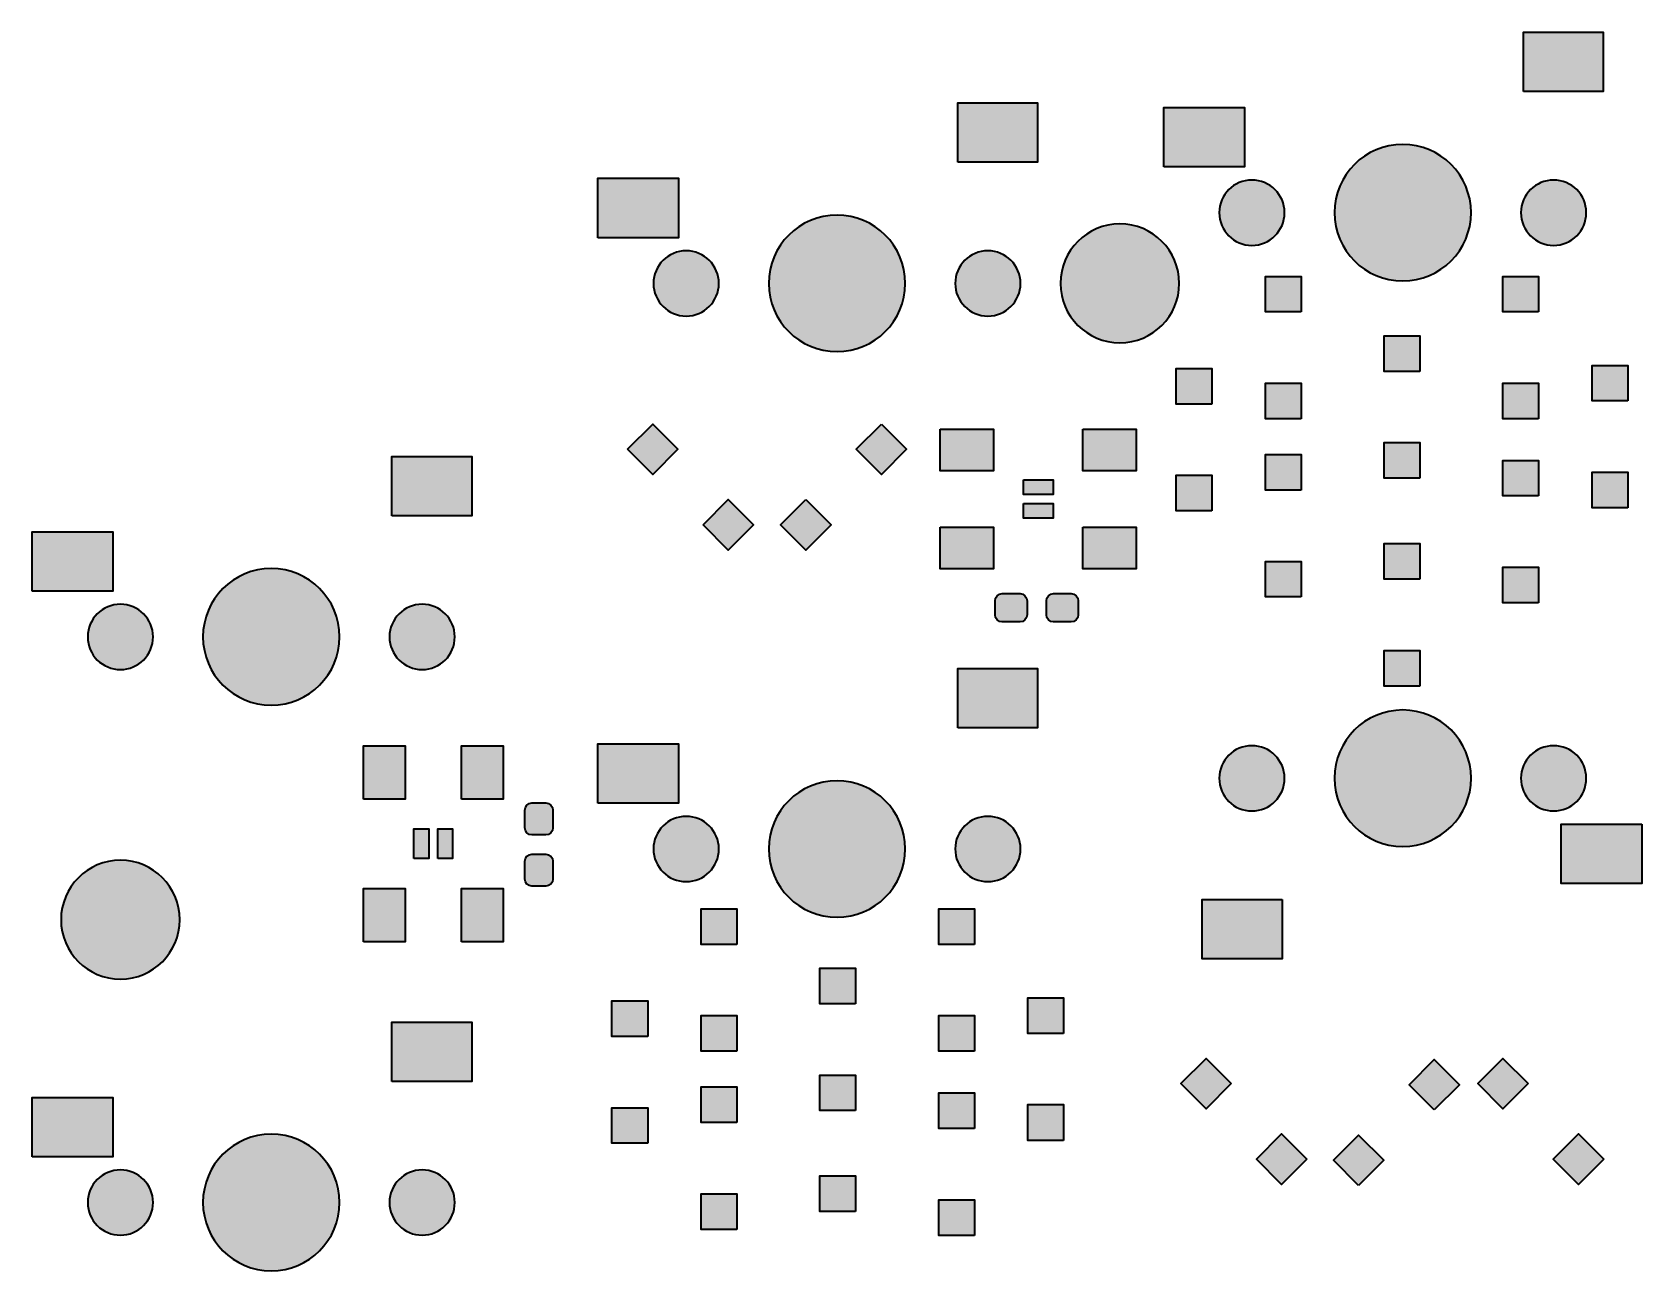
# Model space of a CAD drawing. Header units: inches. Extents: x 320 to 663, y 93 to 433.
# Drawn here: x 320.5 to 474.1, y 306 to 424.3 of the extents above; entities that cross this region are included whole.
import ezdxf

# ---------------------------------------------------------------- set-up
doc = ezdxf.new("R2010")
doc.units = ezdxf.units.IN
doc.header["$MEASUREMENT"] = 0
doc.layers.add('Layer 1', color=7, linetype='Continuous')

msp = doc.modelspace()

# ---------------------------------------------------------------- hatches: boundary and pattern name
at = {"layer": 'Layer 1', "true_color": 0x231f20}
h = msp.add_hatch(color=250, dxfattribs=at)
h.dxf.hatch_style = 2
h.paths.add_polyline_path([(462.84, 418.63), (462.84, 424.3), (470.45, 424.3), (470.45, 418.63)])
h = msp.add_hatch(color=250, dxfattribs=at)
h.dxf.hatch_style = 2
h.paths.add_polyline_path([(408.84, 411.88), (408.84, 417.55), (416.45, 417.55), (416.45, 411.88)])
h = msp.add_hatch(color=250, dxfattribs=at)
h.dxf.hatch_style = 2
h.paths.add_polyline_path([(428.5, 411.43), (428.5, 417.1), (436.2, 417.1), (436.2, 411.43)])
h = msp.add_hatch(color=250, dxfattribs=at)
h.dxf.hatch_style = 2
edge = h.paths.add_edge_path()
edge.add_spline(control_points=[(451.32, 413.59), (454.92, 413.59), (457.84, 410.67), (457.84, 407.07), (457.84, 403.47), (454.92, 400.55), (451.32, 400.55), (447.72, 400.55), (444.8, 403.47), (444.8, 407.07), (444.8, 410.67), (447.72, 413.59), (451.32, 413.59)], knot_values=[0, 0, 0, 0, 1, 1, 1, 2, 2, 2, 3, 3, 3, 4, 4, 4, 4], degree=3, periodic=1)
h = msp.add_hatch(color=250, dxfattribs=at)
h.dxf.hatch_style = 2
h.paths.add_polyline_path([(374.5, 404.68), (374.5, 410.35), (382.2, 410.35), (382.2, 404.68)])
h = msp.add_hatch(color=250, dxfattribs=at)
h.dxf.hatch_style = 2
edge = h.paths.add_edge_path()
edge.add_spline(control_points=[(436.92, 410.18), (438.64, 410.18), (440.04, 408.79), (440.04, 407.07), (440.04, 405.34), (438.64, 403.95), (436.92, 403.95), (435.2, 403.95), (433.8, 405.34), (433.8, 407.07), (433.8, 408.79), (435.2, 410.18), (436.92, 410.18)], knot_values=[0, 0, 0, 0, 1, 1, 1, 2, 2, 2, 3, 3, 3, 4, 4, 4, 4], degree=3, periodic=1)
h = msp.add_hatch(color=250, dxfattribs=at)
h.dxf.hatch_style = 2
edge = h.paths.add_edge_path()
edge.add_spline(control_points=[(465.72, 410.18), (467.44, 410.18), (468.84, 408.79), (468.84, 407.07), (468.84, 405.34), (467.44, 403.95), (465.72, 403.95), (464, 403.95), (462.6, 405.34), (462.6, 407.07), (462.6, 408.79), (464, 410.18), (465.72, 410.18)], knot_values=[0, 0, 0, 0, 1, 1, 1, 2, 2, 2, 3, 3, 3, 4, 4, 4, 4], degree=3, periodic=1)
h = msp.add_hatch(color=250, dxfattribs=at)
h.dxf.hatch_style = 2
edge = h.paths.add_edge_path()
edge.add_spline(control_points=[(397.32, 406.84), (400.92, 406.84), (403.84, 403.92), (403.84, 400.32), (403.84, 396.72), (400.92, 393.8), (397.32, 393.8), (393.72, 393.8), (390.8, 396.72), (390.8, 400.32), (390.8, 403.92), (393.72, 406.84), (397.32, 406.84)], knot_values=[0, 0, 0, 0, 1, 1, 1, 2, 2, 2, 3, 3, 3, 4, 4, 4, 4], degree=3, periodic=1)
h = msp.add_hatch(color=250, dxfattribs=at)
h.dxf.hatch_style = 2
edge = h.paths.add_edge_path()
edge.add_spline(control_points=[(424.32, 405.99), (427.45, 405.99), (429.99, 403.45), (429.99, 400.32), (429.99, 397.18), (427.45, 394.65), (424.32, 394.65), (421.19, 394.65), (418.65, 397.18), (418.65, 400.32), (418.65, 403.45), (421.19, 405.99), (424.32, 405.99)], knot_values=[0, 0, 0, 0, 1, 1, 1, 2, 2, 2, 3, 3, 3, 4, 4, 4, 4], degree=3, periodic=1)
h = msp.add_hatch(color=250, dxfattribs=at)
h.dxf.hatch_style = 2
edge = h.paths.add_edge_path()
edge.add_spline(control_points=[(382.92, 403.43), (384.64, 403.43), (386.04, 402.04), (386.04, 400.32), (386.04, 398.59), (384.64, 397.2), (382.92, 397.2), (381.2, 397.2), (379.8, 398.59), (379.8, 400.32), (379.8, 402.04), (381.2, 403.43), (382.92, 403.43)], knot_values=[0, 0, 0, 0, 1, 1, 1, 2, 2, 2, 3, 3, 3, 4, 4, 4, 4], degree=3, periodic=1)
h = msp.add_hatch(color=250, dxfattribs=at)
h.dxf.hatch_style = 2
edge = h.paths.add_edge_path()
edge.add_spline(control_points=[(411.72, 403.43), (413.44, 403.43), (414.84, 402.04), (414.84, 400.32), (414.84, 398.59), (413.44, 397.2), (411.72, 397.2), (410, 397.2), (408.6, 398.59), (408.6, 400.32), (408.6, 402.04), (410, 403.43), (411.72, 403.43)], knot_values=[0, 0, 0, 0, 1, 1, 1, 2, 2, 2, 3, 3, 3, 4, 4, 4, 4], degree=3, periodic=1)
h = msp.add_hatch(color=250, dxfattribs=at)
h.dxf.hatch_style = 2
h.paths.add_polyline_path([(441.61, 397.59), (438.21, 397.59), (438.21, 400.99), (441.61, 400.99)])
h = msp.add_hatch(color=250, dxfattribs=at)
h.dxf.hatch_style = 2
h.paths.add_polyline_path([(464.29, 397.59), (460.88, 397.59), (460.88, 400.99), (464.29, 400.99)])
h = msp.add_hatch(color=250, dxfattribs=at)
h.dxf.hatch_style = 2
h.paths.add_polyline_path([(452.95, 391.92), (449.55, 391.92), (449.55, 395.32), (452.95, 395.32)])
h = msp.add_hatch(color=250, dxfattribs=at)
h.dxf.hatch_style = 2
h.paths.add_polyline_path([(433.1, 388.8), (429.7, 388.8), (429.7, 392.2), (433.1, 392.2)])
h = msp.add_hatch(color=250, dxfattribs=at)
h.dxf.hatch_style = 2
h.paths.add_polyline_path([(472.79, 389.09), (469.39, 389.09), (469.39, 392.49), (472.79, 392.49)])
h = msp.add_hatch(color=250, dxfattribs=at)
h.dxf.hatch_style = 2
h.paths.add_polyline_path([(441.61, 387.39), (438.21, 387.39), (438.21, 390.79), (441.61, 390.79)])
h = msp.add_hatch(color=250, dxfattribs=at)
h.dxf.hatch_style = 2
h.paths.add_polyline_path([(464.29, 387.39), (460.88, 387.39), (460.88, 390.79), (464.29, 390.79)])
h = msp.add_hatch(color=250, dxfattribs=at)
h.dxf.hatch_style = 2
h.paths.add_polyline_path([(377.32, 384.48), (379.73, 386.88), (382.13, 384.48), (379.73, 382.07)])
h = msp.add_hatch(color=250, dxfattribs=at)
h.dxf.hatch_style = 2
h.paths.add_polyline_path([(401.56, 386.88), (403.96, 384.48), (401.56, 382.07), (399.15, 384.48)])
h = msp.add_hatch(color=250, dxfattribs=at)
h.dxf.hatch_style = 2
h.paths.add_polyline_path([(407.17, 386.39), (412.27, 386.39), (412.27, 382.42), (407.17, 382.42)])
h = msp.add_hatch(color=250, dxfattribs=at)
h.dxf.hatch_style = 2
h.paths.add_polyline_path([(420.78, 386.39), (425.88, 386.39), (425.88, 382.42), (420.78, 382.42)])
h = msp.add_hatch(color=250, dxfattribs=at)
h.dxf.hatch_style = 2
h.paths.add_polyline_path([(452.95, 381.72), (449.55, 381.72), (449.55, 385.12), (452.95, 385.12)])
h = msp.add_hatch(color=250, dxfattribs=at)
h.dxf.hatch_style = 2
h.paths.add_polyline_path([(354.84, 378.13), (354.84, 383.8), (362.45, 383.8), (362.45, 378.13)])
h = msp.add_hatch(color=250, dxfattribs=at)
h.dxf.hatch_style = 2
h.paths.add_polyline_path([(441.61, 380.58), (438.21, 380.58), (438.21, 383.98), (441.61, 383.98)])
h = msp.add_hatch(color=250, dxfattribs=at)
h.dxf.hatch_style = 2
h.paths.add_polyline_path([(464.29, 380.02), (460.88, 380.02), (460.88, 383.42), (464.29, 383.42)])
h = msp.add_hatch(color=250, dxfattribs=at)
h.dxf.hatch_style = 2
h.paths.add_polyline_path([(415.11, 381.57), (417.94, 381.57), (417.94, 380.16), (415.11, 380.16)])
h = msp.add_hatch(color=250, dxfattribs=at)
h.dxf.hatch_style = 2
h.paths.add_polyline_path([(433.1, 378.6), (429.7, 378.6), (429.7, 382), (433.1, 382)])
h = msp.add_hatch(color=250, dxfattribs=at)
h.dxf.hatch_style = 2
h.paths.add_polyline_path([(472.79, 378.88), (469.39, 378.88), (469.39, 382.28), (472.79, 382.28)])
h = msp.add_hatch(color=250, dxfattribs=at)
h.dxf.hatch_style = 2
h.paths.add_polyline_path([(384.54, 377.26), (386.94, 379.67), (389.35, 377.26), (386.94, 374.86)])
h = msp.add_hatch(color=250, dxfattribs=at)
h.dxf.hatch_style = 2
h.paths.add_polyline_path([(394.34, 379.67), (396.75, 377.26), (394.34, 374.86), (391.94, 377.26)])
h = msp.add_hatch(color=250, dxfattribs=at)
h.dxf.hatch_style = 2
h.paths.add_polyline_path([(415.11, 379.31), (417.94, 379.31), (417.94, 377.89), (415.11, 377.89)])
h = msp.add_hatch(color=250, dxfattribs=at)
h.dxf.hatch_style = 2
h.paths.add_polyline_path([(320.5, 370.93), (320.5, 376.6), (328.2, 376.6), (328.2, 370.93)])
h = msp.add_hatch(color=250, dxfattribs=at)
h.dxf.hatch_style = 2
h.paths.add_polyline_path([(407.17, 377.04), (412.27, 377.04), (412.27, 373.07), (407.17, 373.07)])
h = msp.add_hatch(color=250, dxfattribs=at)
h.dxf.hatch_style = 2
h.paths.add_polyline_path([(420.78, 377.04), (425.88, 377.04), (425.88, 373.07), (420.78, 373.07)])
h = msp.add_hatch(color=250, dxfattribs=at)
h.dxf.hatch_style = 2
h.paths.add_polyline_path([(452.95, 372.08), (449.55, 372.08), (449.55, 375.48), (452.95, 375.48)])
h = msp.add_hatch(color=250, dxfattribs=at)
h.dxf.hatch_style = 2
h.paths.add_polyline_path([(441.61, 370.38), (438.21, 370.38), (438.21, 373.78), (441.61, 373.78)])
h = msp.add_hatch(color=250, dxfattribs=at)
h.dxf.hatch_style = 2
edge = h.paths.add_edge_path()
edge.add_spline(control_points=[(343.32, 373.09), (346.92, 373.09), (349.84, 370.17), (349.84, 366.57), (349.84, 362.97), (346.92, 360.05), (343.32, 360.05), (339.72, 360.05), (336.8, 362.97), (336.8, 366.57), (336.8, 370.17), (339.72, 373.09), (343.32, 373.09)], knot_values=[0, 0, 0, 0, 1, 1, 1, 2, 2, 2, 3, 3, 3, 4, 4, 4, 4], degree=3, periodic=1)
h = msp.add_hatch(color=250, dxfattribs=at)
h.dxf.hatch_style = 2
h.paths.add_polyline_path([(464.29, 369.81), (460.88, 369.81), (460.88, 373.21), (464.29, 373.21)])
h = msp.add_hatch(color=250, dxfattribs=at)
h.dxf.hatch_style = 2
h.paths.add_polyline_path([(412.41, 370.02), (412.46, 370.28), (412.61, 370.5), (412.83, 370.64), (413.09, 370.7), (414.79, 370.7), (415.05, 370.64), (415.26, 370.5), (415.41, 370.28), (415.46, 370.02), (415.46, 368.68), (415.41, 368.42), (415.26, 368.2), (415.05, 368.05), (414.79, 368), (413.09, 368), (412.83, 368.05), (412.61, 368.2), (412.46, 368.42), (412.41, 368.68)])
h = msp.add_hatch(color=250, dxfattribs=at)
h.dxf.hatch_style = 2
h.paths.add_polyline_path([(417.3, 370.02), (417.35, 370.28), (417.5, 370.5), (417.72, 370.64), (417.98, 370.7), (419.68, 370.7), (419.93, 370.64), (420.15, 370.5), (420.3, 370.28), (420.35, 370.02), (420.35, 368.68), (420.3, 368.42), (420.15, 368.2), (419.93, 368.05), (419.68, 368), (417.98, 368), (417.72, 368.05), (417.5, 368.2), (417.35, 368.42), (417.3, 368.68)])
h = msp.add_hatch(color=250, dxfattribs=at)
h.dxf.hatch_style = 2
edge = h.paths.add_edge_path()
edge.add_spline(control_points=[(328.92, 369.68), (330.64, 369.68), (332.04, 368.29), (332.04, 366.57), (332.04, 364.84), (330.64, 363.45), (328.92, 363.45), (327.2, 363.45), (325.8, 364.84), (325.8, 366.57), (325.8, 368.29), (327.2, 369.68), (328.92, 369.68)], knot_values=[0, 0, 0, 0, 1, 1, 1, 2, 2, 2, 3, 3, 3, 4, 4, 4, 4], degree=3, periodic=1)
h = msp.add_hatch(color=250, dxfattribs=at)
h.dxf.hatch_style = 2
edge = h.paths.add_edge_path()
edge.add_spline(control_points=[(357.72, 369.68), (359.44, 369.68), (360.84, 368.29), (360.84, 366.57), (360.84, 364.84), (359.44, 363.45), (357.72, 363.45), (356, 363.45), (354.6, 364.84), (354.6, 366.57), (354.6, 368.29), (356, 369.68), (357.72, 369.68)], knot_values=[0, 0, 0, 0, 1, 1, 1, 2, 2, 2, 3, 3, 3, 4, 4, 4, 4], degree=3, periodic=1)
h = msp.add_hatch(color=250, dxfattribs=at)
h.dxf.hatch_style = 2
h.paths.add_polyline_path([(452.95, 361.87), (449.55, 361.87), (449.55, 365.28), (452.95, 365.28)])
h = msp.add_hatch(color=250, dxfattribs=at)
h.dxf.hatch_style = 2
h.paths.add_polyline_path([(408.84, 357.88), (408.84, 363.55), (416.45, 363.55), (416.45, 357.88)])
h = msp.add_hatch(color=250, dxfattribs=at)
h.dxf.hatch_style = 2
edge = h.paths.add_edge_path()
edge.add_spline(control_points=[(451.32, 359.59), (454.92, 359.59), (457.84, 356.67), (457.84, 353.07), (457.84, 349.47), (454.92, 346.55), (451.32, 346.55), (447.72, 346.55), (444.8, 349.47), (444.8, 353.07), (444.8, 356.67), (447.72, 359.59), (451.32, 359.59)], knot_values=[0, 0, 0, 0, 1, 1, 1, 2, 2, 2, 3, 3, 3, 4, 4, 4, 4], degree=3, periodic=1)
h = msp.add_hatch(color=250, dxfattribs=at)
h.dxf.hatch_style = 2
h.paths.add_polyline_path([(352.12, 351.07), (352.12, 356.17), (356.09, 356.17), (356.09, 351.07)])
h = msp.add_hatch(color=250, dxfattribs=at)
h.dxf.hatch_style = 2
h.paths.add_polyline_path([(361.47, 351.07), (361.47, 356.17), (365.44, 356.17), (365.44, 351.07)])
h = msp.add_hatch(color=250, dxfattribs=at)
h.dxf.hatch_style = 2
h.paths.add_polyline_path([(374.5, 350.68), (374.5, 356.35), (382.2, 356.35), (382.2, 350.68)])
h = msp.add_hatch(color=250, dxfattribs=at)
h.dxf.hatch_style = 2
edge = h.paths.add_edge_path()
edge.add_spline(control_points=[(436.92, 356.18), (438.64, 356.18), (440.04, 354.79), (440.04, 353.07), (440.04, 351.34), (438.64, 349.95), (436.92, 349.95), (435.2, 349.95), (433.8, 351.34), (433.8, 353.07), (433.8, 354.79), (435.2, 356.18), (436.92, 356.18)], knot_values=[0, 0, 0, 0, 1, 1, 1, 2, 2, 2, 3, 3, 3, 4, 4, 4, 4], degree=3, periodic=1)
h = msp.add_hatch(color=250, dxfattribs=at)
h.dxf.hatch_style = 2
edge = h.paths.add_edge_path()
edge.add_spline(control_points=[(465.72, 356.18), (467.44, 356.18), (468.84, 354.79), (468.84, 353.07), (468.84, 351.34), (467.44, 349.95), (465.72, 349.95), (464, 349.95), (462.6, 351.34), (462.6, 353.07), (462.6, 354.79), (464, 356.18), (465.72, 356.18)], knot_values=[0, 0, 0, 0, 1, 1, 1, 2, 2, 2, 3, 3, 3, 4, 4, 4, 4], degree=3, periodic=1)
h = msp.add_hatch(color=250, dxfattribs=at)
h.dxf.hatch_style = 2
edge = h.paths.add_edge_path()
edge.add_spline(control_points=[(397.32, 352.84), (400.92, 352.84), (403.84, 349.92), (403.84, 346.32), (403.84, 342.72), (400.92, 339.8), (397.32, 339.8), (393.72, 339.8), (390.8, 342.72), (390.8, 346.32), (390.8, 349.92), (393.72, 352.84), (397.32, 352.84)], knot_values=[0, 0, 0, 0, 1, 1, 1, 2, 2, 2, 3, 3, 3, 4, 4, 4, 4], degree=3, periodic=1)
h = msp.add_hatch(color=250, dxfattribs=at)
h.dxf.hatch_style = 2
h.paths.add_polyline_path([(368.19, 347.66), (367.93, 347.71), (367.71, 347.86), (367.57, 348.08), (367.52, 348.34), (367.52, 350.04), (367.57, 350.29), (367.71, 350.51), (367.93, 350.66), (368.19, 350.71), (369.54, 350.71), (369.79, 350.66), (370.01, 350.51), (370.16, 350.29), (370.21, 350.04), (370.21, 348.34), (370.16, 348.08), (370.01, 347.86), (369.79, 347.71), (369.54, 347.66)])
h = msp.add_hatch(color=250, dxfattribs=at)
h.dxf.hatch_style = 2
edge = h.paths.add_edge_path()
edge.add_spline(control_points=[(382.92, 349.43), (384.64, 349.43), (386.04, 348.04), (386.04, 346.32), (386.04, 344.59), (384.64, 343.2), (382.92, 343.2), (381.2, 343.2), (379.8, 344.59), (379.8, 346.32), (379.8, 348.04), (381.2, 349.43), (382.92, 349.43)], knot_values=[0, 0, 0, 0, 1, 1, 1, 2, 2, 2, 3, 3, 3, 4, 4, 4, 4], degree=3, periodic=1)
h = msp.add_hatch(color=250, dxfattribs=at)
h.dxf.hatch_style = 2
edge = h.paths.add_edge_path()
edge.add_spline(control_points=[(411.72, 349.43), (413.44, 349.43), (414.84, 348.04), (414.84, 346.32), (414.84, 344.59), (413.44, 343.2), (411.72, 343.2), (410, 343.2), (408.6, 344.59), (408.6, 346.32), (408.6, 348.04), (410, 349.43), (411.72, 349.43)], knot_values=[0, 0, 0, 0, 1, 1, 1, 2, 2, 2, 3, 3, 3, 4, 4, 4, 4], degree=3, periodic=1)
h = msp.add_hatch(color=250, dxfattribs=at)
h.dxf.hatch_style = 2
h.paths.add_polyline_path([(356.94, 345.4), (356.94, 348.23), (358.36, 348.23), (358.36, 345.4)])
h = msp.add_hatch(color=250, dxfattribs=at)
h.dxf.hatch_style = 2
h.paths.add_polyline_path([(359.21, 345.4), (359.21, 348.23), (360.62, 348.23), (360.62, 345.4)])
h = msp.add_hatch(color=250, dxfattribs=at)
h.dxf.hatch_style = 2
h.paths.add_polyline_path([(474.14, 348.7), (474.14, 343.03), (466.44, 343.03), (466.44, 348.7)])
h = msp.add_hatch(color=250, dxfattribs=at)
h.dxf.hatch_style = 2
h.paths.add_polyline_path([(368.19, 342.77), (367.93, 342.82), (367.71, 342.97), (367.57, 343.19), (367.52, 343.45), (367.52, 345.15), (367.57, 345.4), (367.71, 345.62), (367.93, 345.77), (368.19, 345.82), (369.54, 345.82), (369.79, 345.77), (370.01, 345.62), (370.16, 345.4), (370.21, 345.15), (370.21, 343.45), (370.16, 343.19), (370.01, 342.97), (369.79, 342.82), (369.54, 342.77)])
h = msp.add_hatch(color=250, dxfattribs=at)
h.dxf.hatch_style = 2
edge = h.paths.add_edge_path()
edge.add_spline(control_points=[(328.92, 345.24), (332.05, 345.24), (334.59, 342.7), (334.59, 339.57), (334.59, 336.44), (332.05, 333.9), (328.92, 333.9), (325.79, 333.9), (323.25, 336.44), (323.25, 339.57), (323.25, 342.7), (325.79, 345.24), (328.92, 345.24)], knot_values=[0, 0, 0, 0, 1, 1, 1, 2, 2, 2, 3, 3, 3, 4, 4, 4, 4], degree=3, periodic=1)
h = msp.add_hatch(color=250, dxfattribs=at)
h.dxf.hatch_style = 2
h.paths.add_polyline_path([(352.12, 337.46), (352.12, 342.56), (356.09, 342.56), (356.09, 337.46)])
h = msp.add_hatch(color=250, dxfattribs=at)
h.dxf.hatch_style = 2
h.paths.add_polyline_path([(361.47, 337.46), (361.47, 342.56), (365.44, 342.56), (365.44, 337.46)])
h = msp.add_hatch(color=250, dxfattribs=at)
h.dxf.hatch_style = 2
h.paths.add_polyline_path([(439.8, 341.5), (439.8, 335.83), (432.18, 335.83), (432.18, 341.5)])
h = msp.add_hatch(color=250, dxfattribs=at)
h.dxf.hatch_style = 2
h.paths.add_polyline_path([(387.75, 337.21), (384.35, 337.21), (384.35, 340.61), (387.75, 340.61)])
h = msp.add_hatch(color=250, dxfattribs=at)
h.dxf.hatch_style = 2
h.paths.add_polyline_path([(410.43, 337.21), (407.03, 337.21), (407.03, 340.61), (410.43, 340.61)])
h = msp.add_hatch(color=250, dxfattribs=at)
h.dxf.hatch_style = 2
h.paths.add_polyline_path([(399.09, 331.54), (395.69, 331.54), (395.69, 334.94), (399.09, 334.94)])
h = msp.add_hatch(color=250, dxfattribs=at)
h.dxf.hatch_style = 2
h.paths.add_polyline_path([(418.93, 328.71), (415.53, 328.71), (415.53, 332.11), (418.93, 332.11)])
h = msp.add_hatch(color=250, dxfattribs=at)
h.dxf.hatch_style = 2
h.paths.add_polyline_path([(379.25, 328.42), (375.84, 328.42), (375.84, 331.83), (379.25, 331.83)])
h = msp.add_hatch(color=250, dxfattribs=at)
h.dxf.hatch_style = 2
h.paths.add_polyline_path([(387.75, 327.01), (384.35, 327.01), (384.35, 330.41), (387.75, 330.41)])
h = msp.add_hatch(color=250, dxfattribs=at)
h.dxf.hatch_style = 2
h.paths.add_polyline_path([(410.43, 327.01), (407.03, 327.01), (407.03, 330.41), (410.43, 330.41)])
h = msp.add_hatch(color=250, dxfattribs=at)
h.dxf.hatch_style = 2
h.paths.add_polyline_path([(354.84, 324.13), (354.84, 329.8), (362.45, 329.8), (362.45, 324.13)])
h = msp.add_hatch(color=250, dxfattribs=at)
h.dxf.hatch_style = 2
h.paths.add_polyline_path([(434.94, 323.92), (432.54, 321.51), (430.13, 323.92), (432.54, 326.32)])
h = msp.add_hatch(color=250, dxfattribs=at)
h.dxf.hatch_style = 2
h.paths.add_polyline_path([(454.33, 321.41), (451.92, 323.81), (454.33, 326.22), (456.73, 323.81)])
h = msp.add_hatch(color=250, dxfattribs=at)
h.dxf.hatch_style = 2
h.paths.add_polyline_path([(463.29, 323.92), (460.88, 321.51), (458.48, 323.92), (460.88, 326.32)])
h = msp.add_hatch(color=250, dxfattribs=at)
h.dxf.hatch_style = 2
h.paths.add_polyline_path([(399.09, 321.34), (395.69, 321.34), (395.69, 324.74), (399.09, 324.74)])
h = msp.add_hatch(color=250, dxfattribs=at)
h.dxf.hatch_style = 2
h.paths.add_polyline_path([(387.75, 320.2), (384.35, 320.2), (384.35, 323.61), (387.75, 323.61)])
h = msp.add_hatch(color=250, dxfattribs=at)
h.dxf.hatch_style = 2
h.paths.add_polyline_path([(410.43, 319.64), (407.03, 319.64), (407.03, 323.04), (410.43, 323.04)])
h = msp.add_hatch(color=250, dxfattribs=at)
h.dxf.hatch_style = 2
h.paths.add_polyline_path([(320.5, 316.93), (320.5, 322.6), (328.2, 322.6), (328.2, 316.93)])
h = msp.add_hatch(color=250, dxfattribs=at)
h.dxf.hatch_style = 2
h.paths.add_polyline_path([(379.25, 318.22), (375.84, 318.22), (375.84, 321.62), (379.25, 321.62)])
h = msp.add_hatch(color=250, dxfattribs=at)
h.dxf.hatch_style = 2
h.paths.add_polyline_path([(418.93, 318.5), (415.53, 318.5), (415.53, 321.91), (418.93, 321.91)])
h = msp.add_hatch(color=250, dxfattribs=at)
h.dxf.hatch_style = 2
edge = h.paths.add_edge_path()
edge.add_spline(control_points=[(343.32, 319.09), (346.92, 319.09), (349.84, 316.17), (349.84, 312.57), (349.84, 308.97), (346.92, 306.05), (343.32, 306.05), (339.72, 306.05), (336.8, 308.97), (336.8, 312.57), (336.8, 316.17), (339.72, 319.09), (343.32, 319.09)], knot_values=[0, 0, 0, 0, 1, 1, 1, 2, 2, 2, 3, 3, 3, 4, 4, 4, 4], degree=3, periodic=1)
h = msp.add_hatch(color=250, dxfattribs=at)
h.dxf.hatch_style = 2
h.paths.add_polyline_path([(442.16, 316.7), (439.75, 314.3), (437.35, 316.7), (439.75, 319.11)])
h = msp.add_hatch(color=250, dxfattribs=at)
h.dxf.hatch_style = 2
h.paths.add_polyline_path([(447.11, 314.19), (444.7, 316.6), (447.11, 319), (449.51, 316.6)])
h = msp.add_hatch(color=250, dxfattribs=at)
h.dxf.hatch_style = 2
h.paths.add_polyline_path([(470.5, 316.7), (468.1, 314.3), (465.69, 316.7), (468.1, 319.11)])
h = msp.add_hatch(color=250, dxfattribs=at)
h.dxf.hatch_style = 2
edge = h.paths.add_edge_path()
edge.add_spline(control_points=[(328.92, 315.68), (330.64, 315.68), (332.04, 314.29), (332.04, 312.57), (332.04, 310.84), (330.64, 309.45), (328.92, 309.45), (327.2, 309.45), (325.8, 310.84), (325.8, 312.57), (325.8, 314.29), (327.2, 315.68), (328.92, 315.68)], knot_values=[0, 0, 0, 0, 1, 1, 1, 2, 2, 2, 3, 3, 3, 4, 4, 4, 4], degree=3, periodic=1)
h = msp.add_hatch(color=250, dxfattribs=at)
h.dxf.hatch_style = 2
edge = h.paths.add_edge_path()
edge.add_spline(control_points=[(357.72, 315.68), (359.44, 315.68), (360.84, 314.29), (360.84, 312.57), (360.84, 310.84), (359.44, 309.45), (357.72, 309.45), (356, 309.45), (354.6, 310.84), (354.6, 312.57), (354.6, 314.29), (356, 315.68), (357.72, 315.68)], knot_values=[0, 0, 0, 0, 1, 1, 1, 2, 2, 2, 3, 3, 3, 4, 4, 4, 4], degree=3, periodic=1)
h = msp.add_hatch(color=250, dxfattribs=at)
h.dxf.hatch_style = 2
h.paths.add_polyline_path([(399.09, 311.7), (395.69, 311.7), (395.69, 315.1), (399.09, 315.1)])
h = msp.add_hatch(color=250, dxfattribs=at)
h.dxf.hatch_style = 2
h.paths.add_polyline_path([(387.75, 310), (384.35, 310), (384.35, 313.4), (387.75, 313.4)])
h = msp.add_hatch(color=250, dxfattribs=at)
h.dxf.hatch_style = 2
h.paths.add_polyline_path([(410.43, 309.43), (407.03, 309.43), (407.03, 312.83), (410.43, 312.83)])

# ---------------------------------------------------------------- linework, layer by layer
at = {"layer": 'Layer 1', "color": 7, "lineweight": 35, "true_color": 0xffffff}
for points in [[(462.84, 418.63), (462.84, 424.3), (470.45, 424.3), (470.45, 418.63), (462.84, 418.63)], [(408.84, 411.88), (408.84, 417.55), (416.45, 417.55), (416.45, 411.88), (408.84, 411.88)], [(428.5, 411.43), (428.5, 417.1), (436.2, 417.1), (436.2, 411.43), (428.5, 411.43)], [(374.5, 404.68), (374.5, 410.35), (382.2, 410.35), (382.2, 404.68), (374.5, 404.68)], [(441.61, 397.59), (438.21, 397.59), (438.21, 400.99), (441.61, 400.99), (441.61, 397.59)], [(464.29, 397.59), (460.88, 397.59), (460.88, 400.99), (464.29, 400.99), (464.29, 397.59)], [(452.95, 391.92), (449.55, 391.92), (449.55, 395.32), (452.95, 395.32), (452.95, 391.92)], [(433.1, 388.8), (429.7, 388.8), (429.7, 392.2), (433.1, 392.2), (433.1, 388.8)], [(472.79, 389.09), (469.39, 389.09), (469.39, 392.49), (472.79, 392.49), (472.79, 389.09)], [(441.61, 387.39), (438.21, 387.39), (438.21, 390.79), (441.61, 390.79), (441.61, 387.39)], [(464.29, 387.39), (460.88, 387.39), (460.88, 390.79), (464.29, 390.79), (464.29, 387.39)], [(377.32, 384.48), (379.73, 386.88), (382.13, 384.48), (379.73, 382.07), (377.32, 384.48)], [(401.56, 386.88), (403.96, 384.48), (401.56, 382.07), (399.15, 384.48), (401.56, 386.88)], [(407.17, 386.39), (412.27, 386.39), (412.27, 382.42), (407.17, 382.42), (407.17, 386.39)], [(420.78, 386.39), (425.88, 386.39), (425.88, 382.42), (420.78, 382.42), (420.78, 386.39)], [(452.95, 381.72), (449.55, 381.72), (449.55, 385.12), (452.95, 385.12), (452.95, 381.72)], [(354.84, 378.13), (354.84, 383.8), (362.45, 383.8), (362.45, 378.13), (354.84, 378.13)], [(441.61, 380.58), (438.21, 380.58), (438.21, 383.98), (441.61, 383.98), (441.61, 380.58)], [(464.29, 380.02), (460.88, 380.02), (460.88, 383.42), (464.29, 383.42), (464.29, 380.02)], [(415.11, 381.57), (417.94, 381.57), (417.94, 380.16), (415.11, 380.16), (415.11, 381.57)], [(433.1, 378.6), (429.7, 378.6), (429.7, 382), (433.1, 382), (433.1, 378.6)], [(472.79, 378.88), (469.39, 378.88), (469.39, 382.28), (472.79, 382.28), (472.79, 378.88)], [(384.54, 377.26), (386.94, 379.67), (389.35, 377.26), (386.94, 374.86), (384.54, 377.26)], [(394.34, 379.67), (396.75, 377.26), (394.34, 374.86), (391.94, 377.26), (394.34, 379.67)], [(415.11, 379.31), (417.94, 379.31), (417.94, 377.89), (415.11, 377.89), (415.11, 379.31)], [(320.5, 370.93), (320.5, 376.6), (328.2, 376.6), (328.2, 370.93), (320.5, 370.93)], [(407.17, 377.04), (412.27, 377.04), (412.27, 373.07), (407.17, 373.07), (407.17, 377.04)], [(420.78, 377.04), (425.88, 377.04), (425.88, 373.07), (420.78, 373.07), (420.78, 377.04)], [(452.95, 372.08), (449.55, 372.08), (449.55, 375.48), (452.95, 375.48), (452.95, 372.08)], [(441.61, 370.38), (438.21, 370.38), (438.21, 373.78), (441.61, 373.78), (441.61, 370.38)], [(464.29, 369.81), (460.88, 369.81), (460.88, 373.21), (464.29, 373.21), (464.29, 369.81)], [(412.41, 370.02), (412.46, 370.28), (412.61, 370.5), (412.83, 370.64), (413.09, 370.7), (414.79, 370.7), (415.05, 370.64), (415.26, 370.5), (415.41, 370.28), (415.46, 370.02), (415.46, 368.68), (415.41, 368.42), (415.26, 368.2), (415.05, 368.05), (414.79, 368), (413.09, 368), (412.83, 368.05), (412.61, 368.2), (412.46, 368.42), (412.41, 368.68), (412.41, 370.02)], [(417.3, 370.02), (417.35, 370.28), (417.5, 370.5), (417.72, 370.64), (417.98, 370.7), (419.68, 370.7), (419.93, 370.64), (420.15, 370.5), (420.3, 370.28), (420.35, 370.02), (420.35, 368.68), (420.3, 368.42), (420.15, 368.2), (419.93, 368.05), (419.68, 368), (417.98, 368), (417.72, 368.05), (417.5, 368.2), (417.35, 368.42), (417.3, 368.68), (417.3, 370.02)], [(452.95, 361.87), (449.55, 361.87), (449.55, 365.28), (452.95, 365.28), (452.95, 361.87)], [(408.84, 357.88), (408.84, 363.55), (416.45, 363.55), (416.45, 357.88), (408.84, 357.88)], [(352.12, 351.07), (352.12, 356.17), (356.09, 356.17), (356.09, 351.07), (352.12, 351.07)], [(361.47, 351.07), (361.47, 356.17), (365.44, 356.17), (365.44, 351.07), (361.47, 351.07)], [(374.5, 350.68), (374.5, 356.35), (382.2, 356.35), (382.2, 350.68), (374.5, 350.68)], [(368.19, 347.66), (367.93, 347.71), (367.71, 347.86), (367.57, 348.08), (367.52, 348.34), (367.52, 350.04), (367.57, 350.29), (367.71, 350.51), (367.93, 350.66), (368.19, 350.71), (369.54, 350.71), (369.79, 350.66), (370.01, 350.51), (370.16, 350.29), (370.21, 350.04), (370.21, 348.34), (370.16, 348.08), (370.01, 347.86), (369.79, 347.71), (369.54, 347.66), (368.19, 347.66)], [(356.94, 345.4), (356.94, 348.23), (358.36, 348.23), (358.36, 345.4), (356.94, 345.4)], [(359.21, 345.4), (359.21, 348.23), (360.62, 348.23), (360.62, 345.4), (359.21, 345.4)], [(474.14, 348.7), (474.14, 343.03), (466.44, 343.03), (466.44, 348.7), (474.14, 348.7)], [(368.19, 342.77), (367.93, 342.82), (367.71, 342.97), (367.57, 343.19), (367.52, 343.45), (367.52, 345.15), (367.57, 345.4), (367.71, 345.62), (367.93, 345.77), (368.19, 345.82), (369.54, 345.82), (369.79, 345.77), (370.01, 345.62), (370.16, 345.4), (370.21, 345.15), (370.21, 343.45), (370.16, 343.19), (370.01, 342.97), (369.79, 342.82), (369.54, 342.77), (368.19, 342.77)], [(352.12, 337.46), (352.12, 342.56), (356.09, 342.56), (356.09, 337.46), (352.12, 337.46)], [(361.47, 337.46), (361.47, 342.56), (365.44, 342.56), (365.44, 337.46), (361.47, 337.46)], [(439.8, 341.5), (439.8, 335.83), (432.18, 335.83), (432.18, 341.5), (439.8, 341.5)], [(387.75, 337.21), (384.35, 337.21), (384.35, 340.61), (387.75, 340.61), (387.75, 337.21)], [(410.43, 337.21), (407.03, 337.21), (407.03, 340.61), (410.43, 340.61), (410.43, 337.21)], [(399.09, 331.54), (395.69, 331.54), (395.69, 334.94), (399.09, 334.94), (399.09, 331.54)], [(418.93, 328.71), (415.53, 328.71), (415.53, 332.11), (418.93, 332.11), (418.93, 328.71)], [(379.25, 328.42), (375.84, 328.42), (375.84, 331.83), (379.25, 331.83), (379.25, 328.42)], [(387.75, 327.01), (384.35, 327.01), (384.35, 330.41), (387.75, 330.41), (387.75, 327.01)], [(410.43, 327.01), (407.03, 327.01), (407.03, 330.41), (410.43, 330.41), (410.43, 327.01)], [(354.84, 324.13), (354.84, 329.8), (362.45, 329.8), (362.45, 324.13), (354.84, 324.13)], [(434.94, 323.92), (432.54, 321.51), (430.13, 323.92), (432.54, 326.32), (434.94, 323.92)], [(454.33, 321.41), (451.92, 323.81), (454.33, 326.22), (456.73, 323.81), (454.33, 321.41)], [(463.29, 323.92), (460.88, 321.51), (458.48, 323.92), (460.88, 326.32), (463.29, 323.92)], [(399.09, 321.34), (395.69, 321.34), (395.69, 324.74), (399.09, 324.74), (399.09, 321.34)], [(387.75, 320.2), (384.35, 320.2), (384.35, 323.61), (387.75, 323.61), (387.75, 320.2)], [(410.43, 319.64), (407.03, 319.64), (407.03, 323.04), (410.43, 323.04), (410.43, 319.64)], [(320.5, 316.93), (320.5, 322.6), (328.2, 322.6), (328.2, 316.93), (320.5, 316.93)], [(379.25, 318.22), (375.84, 318.22), (375.84, 321.62), (379.25, 321.62), (379.25, 318.22)], [(418.93, 318.5), (415.53, 318.5), (415.53, 321.91), (418.93, 321.91), (418.93, 318.5)], [(442.16, 316.7), (439.75, 314.3), (437.35, 316.7), (439.75, 319.11), (442.16, 316.7)], [(447.11, 314.19), (444.7, 316.6), (447.11, 319), (449.51, 316.6), (447.11, 314.19)], [(470.5, 316.7), (468.1, 314.3), (465.69, 316.7), (468.1, 319.11), (470.5, 316.7)], [(399.09, 311.7), (395.69, 311.7), (395.69, 315.1), (399.09, 315.1), (399.09, 311.7)], [(387.75, 310), (384.35, 310), (384.35, 313.4), (387.75, 313.4), (387.75, 310)], [(410.43, 309.43), (407.03, 309.43), (407.03, 312.83), (410.43, 312.83), (410.43, 309.43)]]:
    msp.add_lwpolyline(points, dxfattribs=at)
for points in [[(451.32, 413.59), (454.92, 413.59), (457.84, 410.67), (457.84, 407.07), (457.84, 403.47), (454.92, 400.55), (451.32, 400.55), (447.72, 400.55), (444.8, 403.47), (444.8, 407.07), (444.8, 410.67), (447.72, 413.59), (451.32, 413.59)], [(436.92, 410.18), (438.64, 410.18), (440.04, 408.79), (440.04, 407.07), (440.04, 405.34), (438.64, 403.95), (436.92, 403.95), (435.2, 403.95), (433.8, 405.34), (433.8, 407.07), (433.8, 408.79), (435.2, 410.18), (436.92, 410.18)], [(465.72, 410.18), (467.44, 410.18), (468.84, 408.79), (468.84, 407.07), (468.84, 405.34), (467.44, 403.95), (465.72, 403.95), (464, 403.95), (462.6, 405.34), (462.6, 407.07), (462.6, 408.79), (464, 410.18), (465.72, 410.18)], [(397.32, 406.84), (400.92, 406.84), (403.84, 403.92), (403.84, 400.32), (403.84, 396.72), (400.92, 393.8), (397.32, 393.8), (393.72, 393.8), (390.8, 396.72), (390.8, 400.32), (390.8, 403.92), (393.72, 406.84), (397.32, 406.84)], [(424.32, 405.99), (427.45, 405.99), (429.99, 403.45), (429.99, 400.32), (429.99, 397.18), (427.45, 394.65), (424.32, 394.65), (421.19, 394.65), (418.65, 397.18), (418.65, 400.32), (418.65, 403.45), (421.19, 405.99), (424.32, 405.99)], [(382.92, 403.43), (384.64, 403.43), (386.04, 402.04), (386.04, 400.32), (386.04, 398.59), (384.64, 397.2), (382.92, 397.2), (381.2, 397.2), (379.8, 398.59), (379.8, 400.32), (379.8, 402.04), (381.2, 403.43), (382.92, 403.43)], [(411.72, 403.43), (413.44, 403.43), (414.84, 402.04), (414.84, 400.32), (414.84, 398.59), (413.44, 397.2), (411.72, 397.2), (410, 397.2), (408.6, 398.59), (408.6, 400.32), (408.6, 402.04), (410, 403.43), (411.72, 403.43)], [(343.32, 373.09), (346.92, 373.09), (349.84, 370.17), (349.84, 366.57), (349.84, 362.97), (346.92, 360.05), (343.32, 360.05), (339.72, 360.05), (336.8, 362.97), (336.8, 366.57), (336.8, 370.17), (339.72, 373.09), (343.32, 373.09)], [(328.92, 369.68), (330.64, 369.68), (332.04, 368.29), (332.04, 366.57), (332.04, 364.84), (330.64, 363.45), (328.92, 363.45), (327.2, 363.45), (325.8, 364.84), (325.8, 366.57), (325.8, 368.29), (327.2, 369.68), (328.92, 369.68)], [(357.72, 369.68), (359.44, 369.68), (360.84, 368.29), (360.84, 366.57), (360.84, 364.84), (359.44, 363.45), (357.72, 363.45), (356, 363.45), (354.6, 364.84), (354.6, 366.57), (354.6, 368.29), (356, 369.68), (357.72, 369.68)], [(451.32, 359.59), (454.92, 359.59), (457.84, 356.67), (457.84, 353.07), (457.84, 349.47), (454.92, 346.55), (451.32, 346.55), (447.72, 346.55), (444.8, 349.47), (444.8, 353.07), (444.8, 356.67), (447.72, 359.59), (451.32, 359.59)], [(436.92, 356.18), (438.64, 356.18), (440.04, 354.79), (440.04, 353.07), (440.04, 351.34), (438.64, 349.95), (436.92, 349.95), (435.2, 349.95), (433.8, 351.34), (433.8, 353.07), (433.8, 354.79), (435.2, 356.18), (436.92, 356.18)], [(465.72, 356.18), (467.44, 356.18), (468.84, 354.79), (468.84, 353.07), (468.84, 351.34), (467.44, 349.95), (465.72, 349.95), (464, 349.95), (462.6, 351.34), (462.6, 353.07), (462.6, 354.79), (464, 356.18), (465.72, 356.18)], [(397.32, 352.84), (400.92, 352.84), (403.84, 349.92), (403.84, 346.32), (403.84, 342.72), (400.92, 339.8), (397.32, 339.8), (393.72, 339.8), (390.8, 342.72), (390.8, 346.32), (390.8, 349.92), (393.72, 352.84), (397.32, 352.84)], [(382.92, 349.43), (384.64, 349.43), (386.04, 348.04), (386.04, 346.32), (386.04, 344.59), (384.64, 343.2), (382.92, 343.2), (381.2, 343.2), (379.8, 344.59), (379.8, 346.32), (379.8, 348.04), (381.2, 349.43), (382.92, 349.43)], [(411.72, 349.43), (413.44, 349.43), (414.84, 348.04), (414.84, 346.32), (414.84, 344.59), (413.44, 343.2), (411.72, 343.2), (410, 343.2), (408.6, 344.59), (408.6, 346.32), (408.6, 348.04), (410, 349.43), (411.72, 349.43)], [(328.92, 345.24), (332.05, 345.24), (334.59, 342.7), (334.59, 339.57), (334.59, 336.44), (332.05, 333.9), (328.92, 333.9), (325.79, 333.9), (323.25, 336.44), (323.25, 339.57), (323.25, 342.7), (325.79, 345.24), (328.92, 345.24)], [(343.32, 319.09), (346.92, 319.09), (349.84, 316.17), (349.84, 312.57), (349.84, 308.97), (346.92, 306.05), (343.32, 306.05), (339.72, 306.05), (336.8, 308.97), (336.8, 312.57), (336.8, 316.17), (339.72, 319.09), (343.32, 319.09)], [(328.92, 315.68), (330.64, 315.68), (332.04, 314.29), (332.04, 312.57), (332.04, 310.84), (330.64, 309.45), (328.92, 309.45), (327.2, 309.45), (325.8, 310.84), (325.8, 312.57), (325.8, 314.29), (327.2, 315.68), (328.92, 315.68)], [(357.72, 315.68), (359.44, 315.68), (360.84, 314.29), (360.84, 312.57), (360.84, 310.84), (359.44, 309.45), (357.72, 309.45), (356, 309.45), (354.6, 310.84), (354.6, 312.57), (354.6, 314.29), (356, 315.68), (357.72, 315.68)]]:
    msp.add_open_spline(points, degree=3, knots=[0, 0, 0, 0, 1, 1, 1, 2, 2, 2, 3, 3, 3, 4, 4, 4, 4], dxfattribs=at)

doc.saveas('drawing.dxf')
